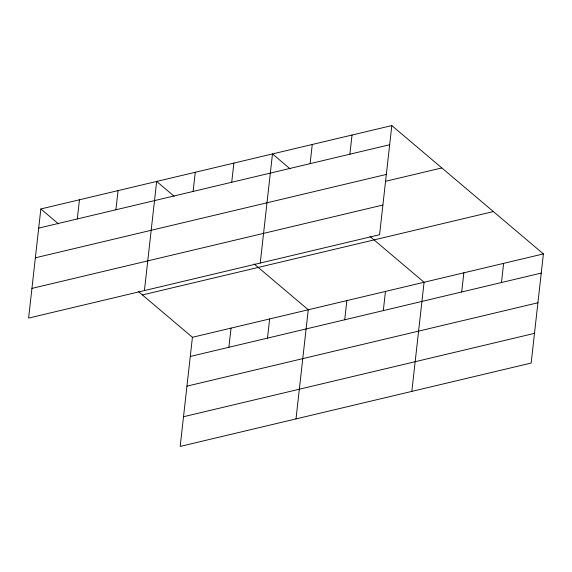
<?xml version="1.0" encoding="UTF-8"?>
<svg xmlns="http://www.w3.org/2000/svg" width="572" height="572" viewBox="0 0 572 572"><rect width="100%" height="100%" fill="white"/><g stroke="black" fill="none" stroke-linecap="round" stroke-linejoin="round"><path stroke-width="0.86" d="M40.841 208.952L28.6 318.082L379.572 234.713L391.813 125.583L40.841 208.952L58.416 223.831M77.299 218.947L79.451 199.778M115.901 209.774L118.054 190.612M144.423 290.569L156.664 181.438L174.238 196.318M193.114 191.434L195.267 172.272M138.338 291.491L192.428 337.287L180.187 446.417L531.159 363.048L543.4 253.918L391.813 125.583M231.724 182.261L233.876 163.099M228.886 347.283L231.038 328.113M260.239 263.056L272.479 153.925L290.054 168.804M267.496 338.109L269.641 318.947M310.11 163.642L312.255 144.48M296.01 418.904L308.251 309.774L254.154 263.978M349.885 154.197L352.03 135.028M344.709 319.769L346.861 300.607M383.312 310.596L385.464 291.434M411.833 391.391L424.074 282.261L369.977 236.465M461.697 291.977L463.849 272.815M501.472 282.532L503.625 263.363M38.689 228.121L389.661 144.745M35.364 257.808L386.329 174.439M385.628 181.281L441.834 167.932M31.932 288.395L382.897 205.026M142.407 294.938L493.379 211.568M192.428 337.287L543.4 253.918M190.283 356.456L541.248 273.08M186.951 386.143L537.923 302.774M183.519 416.731L534.491 333.362"/></g></svg>
